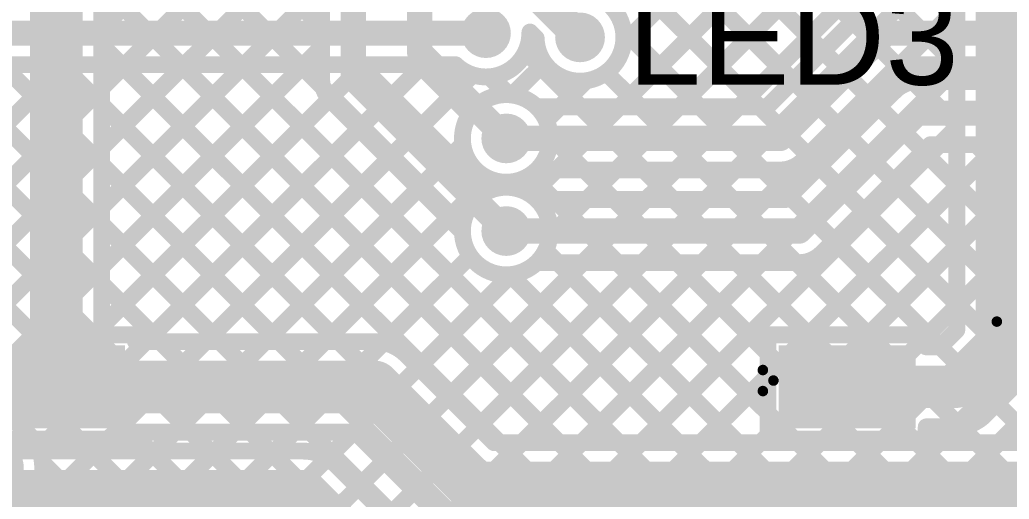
# Model space of a CAD drawing. Header units: millimetres. Extents: x -0.08 to 7.12, y -0.08 to 3.98.
# Drawn here: x 1.2912 to 1.7606, y 2.0046 to 2.2324 of the extents above; entities that cross this region are included whole.
import ezdxf

# ---------------------------------------------------------------- set-up
doc = ezdxf.new("R2010")
doc.units = ezdxf.units.MM
doc.header["$MEASUREMENT"] = 0
for name, color, linetype in [('BottomLayer', 5, 'Continuous'), ('TopLayer', 1, 'Continuous'), ('TopOverlay', 2, 'Continuous'), ('TopPaste', 8, 'Continuous'), ('TopSolder', 216, 'Continuous'), ('ViaHoleLayer', 16, 'Continuous')]:
    doc.layers.add(name, color=color, linetype=linetype)
doc.styles.add('Arial', font='', dxfattribs={"height": 0.2})
doc.styles.get('Arial').set_extended_font_data('Arial')

# ---------------------------------------------------------------- blocks, each defined once
blk = doc.blocks.new('SOP_4_2_54_34')
at = {"layer": 'TopLayer'}
for points in [[(-0.15157, 0.06575), (-0.09449, 0.06575), (-0.09449, 0.03425), (-0.15157, 0.03425)], [(0.09449, 0.06575), (0.15157, 0.06575), (0.15157, 0.03425), (0.09449, 0.03425)], [(-0.15157, -0.03425), (-0.09449, -0.03425), (-0.09449, -0.06575), (-0.15157, -0.06575)], [(0.09449, -0.03425), (0.15157, -0.03425), (0.15157, -0.06575), (0.09449, -0.06575)]]:
    blk.add_hatch(color=1, dxfattribs=at).paths.add_polyline_path(points)
at = {"layer": 'TopPaste'}
for points in [[(-0.15157, 0.06575), (-0.09449, 0.06575), (-0.09449, 0.03425), (-0.15157, 0.03425)], [(0.09449, 0.06575), (0.15157, 0.06575), (0.15157, 0.03425), (0.09449, 0.03425)], [(-0.15157, -0.03425), (-0.09449, -0.03425), (-0.09449, -0.06575), (-0.15157, -0.06575)], [(0.09449, -0.03425), (0.15157, -0.03425), (0.15157, -0.06575), (0.09449, -0.06575)]]:
    blk.add_hatch(color=8, dxfattribs=at).paths.add_polyline_path(points)
at = {"layer": 'TopSolder'}
for points in [[(-0.15557, 0.06975), (-0.09049, 0.06975), (-0.09049, 0.03025), (-0.15557, 0.03025)], [(0.09049, 0.06975), (0.15557, 0.06975), (0.15557, 0.03025), (0.09049, 0.03025)], [(-0.15557, -0.03025), (-0.09049, -0.03025), (-0.09049, -0.06975), (-0.15557, -0.06975)], [(0.09049, -0.03025), (0.15557, -0.03025), (0.15557, -0.06975), (0.09049, -0.06975)]]:
    blk.add_hatch(color=216, dxfattribs=at).paths.add_polyline_path(points)
at = {"layer": 'TopOverlay', "const_width": 0.005}
for points in [[(-0.052, 0.081), (0.066, 0.081)], [(-0.163, 0.048), (-0.163, 0.058)], [(-0.163, 0.058), (-0.158, 0.053)], [(-0.163, 0.048), (-0.158, 0.053)], [(-0.052, -0.081), (0.066, -0.081)]]:
    blk.add_lwpolyline(points, dxfattribs=at)
at = {"layer": 'TopOverlay', "const_width": 0.0025}
for points in [[(-0.05325, 0.081, 1), (-0.05075, 0.081, 1)], [(0.06475, 0.081, 1), (0.06725, 0.081, 1)], [(-0.16425, 0.058, 1), (-0.16175, 0.058, 1)], [(-0.16425, 0.058, 1), (-0.16175, 0.058, 1)], [(-0.15925, 0.053, 1), (-0.15675, 0.053, 1)], [(-0.15925, 0.053, 1), (-0.15675, 0.053, 1)], [(-0.16425, 0.048, 1), (-0.16175, 0.048, 1)], [(-0.16425, 0.048, 1), (-0.16175, 0.048, 1)], [(-0.05325, -0.081, 1), (-0.05075, -0.081, 1)], [(0.06475, -0.081, 1), (0.06725, -0.081, 1)]]:
    blk.add_lwpolyline(points, format="xyb", close=True, dxfattribs=at)
blk = doc.blocks.new('SOP_4_2_54_36')
at = {"layer": 'TopLayer'}
for points in [[(-0.15157, 0.06575), (-0.09449, 0.06575), (-0.09449, 0.03425), (-0.15157, 0.03425)], [(0.09449, 0.06575), (0.15157, 0.06575), (0.15157, 0.03425), (0.09449, 0.03425)], [(-0.15157, -0.03425), (-0.09449, -0.03425), (-0.09449, -0.06575), (-0.15157, -0.06575)], [(0.09449, -0.03425), (0.15157, -0.03425), (0.15157, -0.06575), (0.09449, -0.06575)]]:
    blk.add_hatch(color=1, dxfattribs=at).paths.add_polyline_path(points)
at = {"layer": 'TopPaste'}
for points in [[(-0.15157, 0.06575), (-0.09449, 0.06575), (-0.09449, 0.03425), (-0.15157, 0.03425)], [(0.09449, 0.06575), (0.15157, 0.06575), (0.15157, 0.03425), (0.09449, 0.03425)], [(-0.15157, -0.03425), (-0.09449, -0.03425), (-0.09449, -0.06575), (-0.15157, -0.06575)], [(0.09449, -0.03425), (0.15157, -0.03425), (0.15157, -0.06575), (0.09449, -0.06575)]]:
    blk.add_hatch(color=8, dxfattribs=at).paths.add_polyline_path(points)
at = {"layer": 'TopSolder'}
for points in [[(-0.15557, 0.06975), (-0.09049, 0.06975), (-0.09049, 0.03025), (-0.15557, 0.03025)], [(0.09049, 0.06975), (0.15557, 0.06975), (0.15557, 0.03025), (0.09049, 0.03025)], [(-0.15557, -0.03025), (-0.09049, -0.03025), (-0.09049, -0.06975), (-0.15557, -0.06975)], [(0.09049, -0.03025), (0.15557, -0.03025), (0.15557, -0.06975), (0.09049, -0.06975)]]:
    blk.add_hatch(color=216, dxfattribs=at).paths.add_polyline_path(points)
at = {"layer": 'TopOverlay', "const_width": 0.005}
for points in [[(-0.052, 0.081), (0.066, 0.081)], [(-0.163, 0.048), (-0.163, 0.058)], [(-0.163, 0.058), (-0.158, 0.053)], [(-0.163, 0.048), (-0.158, 0.053)], [(-0.052, -0.081), (0.066, -0.081)]]:
    blk.add_lwpolyline(points, dxfattribs=at)
at = {"layer": 'TopOverlay', "const_width": 0.0025}
for points in [[(-0.05325, 0.081, 1), (-0.05075, 0.081, 1)], [(0.06475, 0.081, 1), (0.06725, 0.081, 1)], [(-0.16425, 0.058, 1), (-0.16175, 0.058, 1)], [(-0.16425, 0.058, 1), (-0.16175, 0.058, 1)], [(-0.15925, 0.053, 1), (-0.15675, 0.053, 1)], [(-0.15925, 0.053, 1), (-0.15675, 0.053, 1)], [(-0.16425, 0.048, 1), (-0.16175, 0.048, 1)], [(-0.16425, 0.048, 1), (-0.16175, 0.048, 1)], [(-0.05325, -0.081, 1), (-0.05075, -0.081, 1)], [(0.06475, -0.081, 1), (0.06725, -0.081, 1)]]:
    blk.add_lwpolyline(points, format="xyb", close=True, dxfattribs=at)
blk = doc.blocks.new('LED_0402_72')
at = {"layer": 'TopLayer'}
for points in [[(-0.03091, 0.01417), (-0.0065, 0.01417), (-0.0065, -0.01417), (-0.03091, -0.01417)], [(0.0065, 0.01417), (0.03091, 0.01417), (0.03091, -0.01417), (0.0065, -0.01417)]]:
    blk.add_hatch(color=1, dxfattribs=at).paths.add_polyline_path(points)
at = {"layer": 'TopOverlay'}
blk.add_hatch(color=2, dxfattribs=at).paths.add_polyline_path([(0.037, -0.02), (0.061, -0.02), (0.061, 0.02), (0.037, 0.02)])
at = {"layer": 'TopPaste'}
for points in [[(-0.03091, 0.01417), (-0.0065, 0.01417), (-0.0065, -0.01417), (-0.03091, -0.01417)], [(0.0065, 0.01417), (0.03091, 0.01417), (0.03091, -0.01417), (0.0065, -0.01417)]]:
    blk.add_hatch(color=8, dxfattribs=at).paths.add_polyline_path(points)
at = {"layer": 'TopSolder'}
for points in [[(-0.03491, 0.01817), (-0.0025, 0.01817), (-0.0025, -0.01817), (-0.03491, -0.01817)], [(0.0025, 0.01817), (0.03491, 0.01817), (0.03491, -0.01817), (0.0025, -0.01817)]]:
    blk.add_hatch(color=216, dxfattribs=at).paths.add_polyline_path(points)
at = {"layer": 'TopOverlay', "const_width": 0.005}
for points in [[(-0.035, 0.018), (-0.035, -0.018)], [(0.037, 0.018), (-0.035, 0.018)], [(0.037, 0.018), (0.037, -0.018)], [(0.037, -0.018), (-0.035, -0.018)]]:
    blk.add_lwpolyline(points, dxfattribs=at)
at = {"layer": 'TopOverlay', "const_width": 0.0025}
for points in [[(-0.03625, 0.018, 1), (-0.03375, 0.018, 1)], [(-0.03625, 0.018, 1), (-0.03375, 0.018, 1)], [(0.03575, 0.018, 1), (0.03825, 0.018, 1)], [(0.03575, 0.018, 1), (0.03825, 0.018, 1)], [(-0.03625, -0.018, 1), (-0.03375, -0.018, 1)], [(-0.03625, -0.018, 1), (-0.03375, -0.018, 1)], [(0.03575, -0.018, 1), (0.03825, -0.018, 1)], [(0.03575, -0.018, 1), (0.03825, -0.018, 1)]]:
    blk.add_lwpolyline(points, format="xyb", close=True, dxfattribs=at)

msp = doc.modelspace()

# ---------------------------------------------------------------- hatches: boundary and pattern name
at = {"layer": 'BottomLayer'}
h = msp.add_hatch(color=5, dxfattribs=at)
edge = h.paths.add_edge_path()
edge.add_arc((1.51236, 2.226), 0.01181, 0, 360)
h = msp.add_hatch(color=5, dxfattribs=at)
edge = h.paths.add_edge_path()
edge.add_arc((1.557, 2.224), 0.01181, 0, 360)
h = msp.add_hatch(color=5, dxfattribs=at)
edge = h.paths.add_edge_path()
edge.add_arc((1.522, 2.176), 0.01181, 0, 360)
h = msp.add_hatch(color=5, dxfattribs=at)
edge = h.paths.add_edge_path()
edge.add_arc((1.522, 2.132), 0.01181, 0, 360)
at = {"layer": 'TopLayer'}
h = msp.add_hatch(color=1, dxfattribs=at)
edge = h.paths.add_edge_path()
edge.add_arc((1.51236, 2.226), 0.01181, 0, 360)
h = msp.add_hatch(color=1, dxfattribs=at)
edge = h.paths.add_edge_path()
edge.add_arc((1.557, 2.224), 0.01181, 0, 360)
h = msp.add_hatch(color=1, dxfattribs=at)
edge = h.paths.add_edge_path()
edge.add_arc((1.522, 2.176), 0.01181, 0, 360)
h = msp.add_hatch(color=1, dxfattribs=at)
edge = h.paths.add_edge_path()
edge.add_arc((1.522, 2.132), 0.01181, 0, 360)
at = {"layer": 'ViaHoleLayer'}
h = msp.add_hatch(color=16, dxfattribs=at)
edge = h.paths.add_edge_path()
edge.add_arc((1.51236, 2.226), 0.00591, 0, 360)
h = msp.add_hatch(color=16, dxfattribs=at)
edge = h.paths.add_edge_path()
edge.add_arc((1.557, 2.224), 0.00591, 0, 360)
h = msp.add_hatch(color=16, dxfattribs=at)
edge = h.paths.add_edge_path()
edge.add_arc((1.522, 2.176), 0.00591, 0, 360)
h = msp.add_hatch(color=16, dxfattribs=at)
edge = h.paths.add_edge_path()
edge.add_arc((1.522, 2.132), 0.00591, 0, 360)

# ---------------------------------------------------------------- linework, layer by layer
at = {"layer": 'BottomLayer'}
for points, const_width in [([(1.26492, 2.59651), (1.65811, 2.20332)], 0.008), ([(1.29321, 2.59651), (1.67225, 2.21746)], 0.008), ([(1.32149, 2.59651), (1.68639, 2.23161)], 0.008), ([(1.24868, 2.58447), (1.64215, 2.191)], 0.008), ([(1.57577, 2.191), (1.75309, 2.36832)], 0.008), ([(1.57761, 2.22112), (1.72481, 2.36832)], 0.008), ([(1.60406, 2.191), (1.78138, 2.36832)], 0.008), ([(1.63234, 2.191), (1.80966, 2.36832)], 0.008), ([(1.51076, 2.27024), (1.557, 2.224)], 0.015), ([(1.15514, 2.25374), (1.42938, 1.9795)], 0.008), ([(1.18343, 2.25374), (1.57073, 1.86644)], 0.008), ([(1.64579, 2.191), (1.69139, 2.2366)], 0.008), ([(1.245, 2.226), (1.51236, 2.226)], 0.012), ([(1.57754, 2.22732), (1.61386, 2.191)], 0.008), ([(1.652, 2.176), (1.702, 2.226)], 0.012), ([(1.702, 2.226), (1.86824, 2.226)], 0.012), ([(1.53312, 2.22454), (1.53636, 2.2213)], 0.008), ([(1.53118, 2.21711), (1.55729, 2.191)], 0.008), ([(1.52482, 2.19662), (1.54008, 2.21188)], 0.008), ([(1.21637, 2.11444), (1.31293, 2.211)], 0.008), ([(1.23051, 2.1003), (1.34121, 2.211)], 0.008), ([(1.24466, 2.08616), (1.3695, 2.211)], 0.008), ([(1.25668, 2.20877), (1.59901, 1.86644)], 0.008), ([(1.2588, 2.07202), (1.39778, 2.211)], 0.008), ([(1.25943, 2.211), (1.49794, 2.211)], 0.008), ([(1.27294, 2.05787), (1.42607, 2.211)], 0.008), ([(1.28273, 2.211), (1.6273, 1.86644)], 0.008), ([(1.28708, 2.04373), (1.45435, 2.211)], 0.008), ([(1.30021, 2.02857), (1.48263, 2.211)], 0.008), ([(1.31102, 2.211), (1.65558, 1.86644)], 0.008), ([(1.3393, 2.211), (1.68387, 1.86644)], 0.008), ([(1.36759, 2.211), (1.71215, 1.86644)], 0.008), ([(1.39587, 2.211), (1.74043, 1.86644)], 0.008), ([(1.42416, 2.211), (1.50127, 2.13388)], 0.008), ([(1.45244, 2.211), (1.51278, 2.15066)], 0.008), ([(1.48072, 2.211), (1.50449, 2.18724)], 0.008), ([(1.56934, 2.20724), (1.58558, 2.191)], 0.008), ([(1.64491, 2.147), (1.70891, 2.211)], 0.008), ([(1.66261, 2.1654), (1.70821, 2.211)], 0.008), ([(1.70761, 2.21039), (1.71512, 2.20288)], 0.008), ([(1.70821, 2.211), (1.85381, 2.211)], 0.008), ([(1.72919, 2.203), (1.73719, 2.211)], 0.008), ([(1.73528, 2.211), (1.74328, 2.203)], 0.008), ([(1.75748, 2.203), (1.76548, 2.211)], 0.008), ([(1.76357, 2.211), (1.77157, 2.203)], 0.008), ([(1.30205, 2.00213), (1.50608, 2.20616)], 0.008), ([(1.51469, 2.20532), (1.52323, 2.19677)], 0.008), ([(1.54749, 2.191), (1.55988, 2.20339)], 0.008), ([(1.717, 2.203), (1.89979, 2.203)], 0.008), ([(1.65479, 2.147), (1.70639, 2.1986)], 0.008), ([(1.69346, 2.19625), (1.69875, 2.19096)], 0.008), ([(1.19042, 2.19018), (1.4011, 1.9795)], 0.008), ([(1.53643, 2.191), (1.64579, 2.191)], 0.008), ([(1.661, 2.132), (1.717, 2.188)], 0.012), ([(1.717, 2.188), (1.906, 2.188)], 0.012), ([(1.67932, 2.18211), (1.68461, 2.17682)], 0.008), ([(1.522, 2.176), (1.652, 2.176)], 0.012), ([(1.30205, 1.97384), (1.50138, 2.17318)], 0.008), ([(1.49194, 1.93746), (1.72748, 2.173)], 0.008), ([(1.50608, 1.92332), (1.75576, 2.173)], 0.008), ([(1.67161, 2.1214), (1.72321, 2.173)], 0.008), ([(1.71996, 2.16975), (1.77134, 2.11838)], 0.008), ([(1.72321, 2.173), (1.77668, 2.173)], 0.008), ([(1.745, 2.173), (1.77134, 2.14666)], 0.008), ([(1.66518, 2.16797), (1.67047, 2.16268)], 0.008), ([(1.1911, 2.16121), (1.37281, 1.9795)], 0.008), ([(1.52023, 1.90918), (1.77139, 2.16035)], 0.008), ([(1.53387, 2.1491), (1.54577, 2.161)], 0.008), ([(1.53643, 2.161), (1.652, 2.161)], 0.008), ([(1.55901, 2.161), (1.57301, 2.147)], 0.008), ([(1.56006, 2.147), (1.57406, 2.161)], 0.008), ([(1.58729, 2.161), (1.60129, 2.147)], 0.008), ([(1.58834, 2.147), (1.60234, 2.161)], 0.008), ([(1.61558, 2.161), (1.62958, 2.147)], 0.008), ([(1.61662, 2.147), (1.63062, 2.161)], 0.008), ([(1.64386, 2.161), (1.65632, 2.14854)], 0.008), ([(1.30205, 1.94556), (1.51349, 2.15701)], 0.008), ([(1.53324, 2.15849), (1.54472, 2.147)], 0.008), ([(1.70582, 2.15561), (1.77134, 2.09009)], 0.008), ([(1.53643, 2.147), (1.65479, 2.147)], 0.008), ([(1.69168, 2.14147), (1.77134, 2.06181)], 0.008), ([(1.1696, 2.13081), (1.28055, 2.01986)], 0.025), ([(1.1911, 2.13972), (1.29575, 2.03506)], 0.008), ([(1.522, 2.132), (1.661, 2.132)], 0.012), ([(1.53437, 1.89504), (1.77134, 2.13201)], 0.008), ([(1.67754, 2.12732), (1.77152, 2.03334)], 0.008), ([(1.36427, 1.9795), (1.5049, 2.12013)], 0.008), ([(1.42084, 1.9795), (1.55834, 2.117)], 0.008), ([(1.44797, 1.97834), (1.58662, 2.117)], 0.008), ([(1.46366, 1.96575), (1.61491, 2.117)], 0.008), ([(1.4778, 1.95161), (1.64319, 2.117)], 0.008), ([(1.53643, 2.117), (1.661, 2.117)], 0.008), ([(1.54644, 2.117), (1.797, 1.86644)], 0.008), ([(1.57472, 2.117), (1.82529, 1.86644)], 0.008), ([(1.60301, 2.117), (1.85357, 1.86644)], 0.008), ([(1.63129, 2.117), (1.88186, 1.86644)], 0.008), ([(1.65958, 2.117), (1.91014, 1.86644)], 0.008), ([(1.39256, 1.9795), (1.52438, 2.11133)], 0.008), ([(1.52388, 2.11127), (1.76872, 1.86644)], 0.008), ([(1.54851, 1.8809), (1.77134, 2.10372)], 0.008), ([(1.56265, 1.86675), (1.77134, 2.07544)], 0.008), ([(1.59062, 1.86644), (1.77134, 2.04715)], 0.008), ([(1.28055, 1.15106), (1.28055, 2.01986)], 0.025), ([(1.30193, 2.0221), (1.34719, 1.97684)], 0.008), ([(1.30205, 1.435), (1.30205, 2.01986)], 0.008), ([(1.6189, 1.86644), (1.77568, 2.02321)], 0.008)]:
    msp.add_lwpolyline(points, dxfattribs=dict(at, const_width=const_width))
at = {"layer": 'BottomLayer', "const_width": 0.008}
for points in [[(1.5597, 2.24464, -0.376608), (1.57781, 2.224)], [(1.53312, 2.22454, -0.636261), (1.49794, 2.211)], [(1.57781, 2.224, -0.936988), (1.53636, 2.2213)], [(1.70639, 2.19861, -0.198912), (1.717, 2.203)], [(1.7064, 2.19861, -0.198764), (1.717, 2.203)], [(1.53643, 2.161, -2.349106), (1.53643, 2.191)], [(1.6626, 2.16539, -0.198764), (1.652, 2.161)], [(1.66261, 2.16539, -0.198912), (1.652, 2.161)], [(1.53643, 2.117, -2.349106), (1.53643, 2.147)], [(1.67161, 2.12139, -0.198912), (1.661, 2.117)], [(1.6716, 2.12139, -0.198764), (1.661, 2.117)], [(1.29575, 2.03506, -0.198912), (1.30205, 2.01986)], [(1.29575, 2.03506, -0.198912), (1.30205, 2.01986)]]:
    msp.add_lwpolyline(points, format="xyb", dxfattribs=at)
at = {"layer": 'BottomLayer'}
for points, const_width in [([(1.68439, 2.23161, 1), (1.68839, 2.23161, 1)], 0.004), ([(1.50936, 2.226, 1), (1.51536, 2.226, 1)], 0.006), ([(1.55325, 2.224, 1), (1.56075, 2.224, 1)], 0.0075), ([(1.57554, 2.22732, 1), (1.57954, 2.22732, 1)], 0.004), ([(1.699, 2.226, 1), (1.705, 2.226, 1)], 0.006), ([(1.699, 2.226, 1), (1.705, 2.226, 1)], 0.006), ([(1.53112, 2.22454, 1), (1.53512, 2.22454, 1)], 0.004), ([(1.53112, 2.22454, 1), (1.53512, 2.22454, 1)], 0.004), ([(1.53436, 2.2213, 1), (1.53836, 2.2213, 1)], 0.004), ([(1.53436, 2.2213, 1), (1.53836, 2.2213, 1)], 0.004), ([(1.57561, 2.22112, 1), (1.57961, 2.22112, 1)], 0.004), ([(1.57581, 2.224, 1), (1.57981, 2.224, 1)], 0.004), ([(1.57581, 2.224, 1), (1.57981, 2.224, 1)], 0.004), ([(1.52918, 2.21711, 1), (1.53318, 2.21711, 1)], 0.004), ([(1.67025, 2.21746, 1), (1.67425, 2.21746, 1)], 0.004), ([(1.53808, 2.21188, 1), (1.54208, 2.21188, 1)], 0.004), ([(1.30902, 2.211, 1), (1.31302, 2.211, 1)], 0.004), ([(1.31093, 2.211, 1), (1.31493, 2.211, 1)], 0.004), ([(1.3373, 2.211, 1), (1.3413, 2.211, 1)], 0.004), ([(1.33921, 2.211, 1), (1.34321, 2.211, 1)], 0.004), ([(1.36559, 2.211, 1), (1.36959, 2.211, 1)], 0.004), ([(1.3675, 2.211, 1), (1.3715, 2.211, 1)], 0.004), ([(1.39387, 2.211, 1), (1.39787, 2.211, 1)], 0.004), ([(1.39578, 2.211, 1), (1.39978, 2.211, 1)], 0.004), ([(1.42216, 2.211, 1), (1.42616, 2.211, 1)], 0.004), ([(1.42407, 2.211, 1), (1.42807, 2.211, 1)], 0.004), ([(1.45044, 2.211, 1), (1.45444, 2.211, 1)], 0.004), ([(1.45235, 2.211, 1), (1.45635, 2.211, 1)], 0.004), ([(1.47872, 2.211, 1), (1.48272, 2.211, 1)], 0.004), ([(1.48063, 2.211, 1), (1.48463, 2.211, 1)], 0.004), ([(1.49594, 2.211, 1), (1.49994, 2.211, 1)], 0.004), ([(1.49594, 2.211, 1), (1.49994, 2.211, 1)], 0.004), ([(1.56734, 2.20724, 1), (1.57134, 2.20724, 1)], 0.004), ([(1.70561, 2.21039, 1), (1.70961, 2.21039, 1)], 0.004), ([(1.70621, 2.211, 1), (1.71021, 2.211, 1)], 0.004), ([(1.70621, 2.211, 1), (1.71021, 2.211, 1)], 0.004), ([(1.70691, 2.211, 1), (1.71091, 2.211, 1)], 0.004), ([(1.73328, 2.211, 1), (1.73728, 2.211, 1)], 0.004), ([(1.73519, 2.211, 1), (1.73919, 2.211, 1)], 0.004), ([(1.76157, 2.211, 1), (1.76557, 2.211, 1)], 0.004), ([(1.50408, 2.20616, 1), (1.50808, 2.20616, 1)], 0.004), ([(1.51269, 2.20532, 1), (1.51669, 2.20532, 1)], 0.004), ([(1.55788, 2.20339, 1), (1.56188, 2.20339, 1)], 0.004), ([(1.65611, 2.20332, 1), (1.66011, 2.20332, 1)], 0.004), ([(1.71312, 2.20288, 1), (1.71712, 2.20288, 1)], 0.004), ([(1.715, 2.203, 1), (1.719, 2.203, 1)], 0.004), ([(1.715, 2.203, 1), (1.719, 2.203, 1)], 0.004), ([(1.715, 2.203, 1), (1.719, 2.203, 1)], 0.004), ([(1.72719, 2.203, 1), (1.73119, 2.203, 1)], 0.004), ([(1.74128, 2.203, 1), (1.74528, 2.203, 1)], 0.004), ([(1.75548, 2.203, 1), (1.75948, 2.203, 1)], 0.004), ([(1.70439, 2.19861, 1), (1.70839, 2.19861, 1)], 0.004), ([(1.70439, 2.1986, 1), (1.70839, 2.1986, 1)], 0.004), ([(1.7044, 2.19861, 1), (1.7084, 2.19861, 1)], 0.004), ([(1.52123, 2.19677, 1), (1.52523, 2.19677, 1)], 0.004), ([(1.52282, 2.19662, 1), (1.52682, 2.19662, 1)], 0.004), ([(1.69146, 2.19625, 1), (1.69546, 2.19625, 1)], 0.004), ([(1.53443, 2.191, 1), (1.53843, 2.191, 1)], 0.004), ([(1.53443, 2.191, 1), (1.53843, 2.191, 1)], 0.004), ([(1.54549, 2.191, 1), (1.54949, 2.191, 1)], 0.004), ([(1.55529, 2.191, 1), (1.55929, 2.191, 1)], 0.004), ([(1.57377, 2.191, 1), (1.57777, 2.191, 1)], 0.004), ([(1.58358, 2.191, 1), (1.58758, 2.191, 1)], 0.004), ([(1.60206, 2.191, 1), (1.60606, 2.191, 1)], 0.004), ([(1.61186, 2.191, 1), (1.61586, 2.191, 1)], 0.004), ([(1.63034, 2.191, 1), (1.63434, 2.191, 1)], 0.004), ([(1.64015, 2.191, 1), (1.64415, 2.191, 1)], 0.004), ([(1.64379, 2.191, 1), (1.64779, 2.191, 1)], 0.004), ([(1.64379, 2.191, 1), (1.64779, 2.191, 1)], 0.004), ([(1.69675, 2.19096, 1), (1.70075, 2.19096, 1)], 0.004), ([(1.714, 2.188, 1), (1.72, 2.188, 1)], 0.006), ([(1.714, 2.188, 1), (1.72, 2.188, 1)], 0.006), ([(1.50249, 2.18724, 1), (1.50649, 2.18724, 1)], 0.004), ([(1.67732, 2.18211, 1), (1.68132, 2.18211, 1)], 0.004), ([(1.519, 2.176, 1), (1.525, 2.176, 1)], 0.006), ([(1.649, 2.176, 1), (1.655, 2.176, 1)], 0.006), ([(1.649, 2.176, 1), (1.655, 2.176, 1)], 0.006), ([(1.68261, 2.17682, 1), (1.68661, 2.17682, 1)], 0.004), ([(1.49938, 2.17318, 1), (1.50338, 2.17318, 1)], 0.004), ([(1.71796, 2.16975, 1), (1.72196, 2.16975, 1)], 0.004), ([(1.72121, 2.173, 1), (1.72521, 2.173, 1)], 0.004), ([(1.72121, 2.173, 1), (1.72521, 2.173, 1)], 0.004), ([(1.72548, 2.173, 1), (1.72948, 2.173, 1)], 0.004), ([(1.743, 2.173, 1), (1.747, 2.173, 1)], 0.004), ([(1.75376, 2.173, 1), (1.75776, 2.173, 1)], 0.004), ([(1.6606, 2.16539, 1), (1.6646, 2.16539, 1)], 0.004), ([(1.66061, 2.1654, 1), (1.66461, 2.1654, 1)], 0.004), ([(1.66061, 2.16539, 1), (1.66461, 2.16539, 1)], 0.004), ([(1.66318, 2.16797, 1), (1.66718, 2.16797, 1)], 0.004), ([(1.53443, 2.161, 1), (1.53843, 2.161, 1)], 0.004), ([(1.53443, 2.161, 1), (1.53843, 2.161, 1)], 0.004), ([(1.54377, 2.161, 1), (1.54777, 2.161, 1)], 0.004), ([(1.55701, 2.161, 1), (1.56101, 2.161, 1)], 0.004), ([(1.57206, 2.161, 1), (1.57606, 2.161, 1)], 0.004), ([(1.58529, 2.161, 1), (1.58929, 2.161, 1)], 0.004), ([(1.60034, 2.161, 1), (1.60434, 2.161, 1)], 0.004), ([(1.61358, 2.161, 1), (1.61758, 2.161, 1)], 0.004), ([(1.62862, 2.161, 1), (1.63262, 2.161, 1)], 0.004), ([(1.64186, 2.161, 1), (1.64586, 2.161, 1)], 0.004), ([(1.65, 2.161, 1), (1.654, 2.161, 1)], 0.004), ([(1.65, 2.161, 1), (1.654, 2.161, 1)], 0.004), ([(1.65, 2.161, 1), (1.654, 2.161, 1)], 0.004), ([(1.66847, 2.16268, 1), (1.67247, 2.16268, 1)], 0.004), ([(1.51149, 2.15701, 1), (1.51549, 2.15701, 1)], 0.004), ([(1.53124, 2.15849, 1), (1.53524, 2.15849, 1)], 0.004), ([(1.70382, 2.15561, 1), (1.70782, 2.15561, 1)], 0.004), ([(1.51078, 2.15066, 1), (1.51478, 2.15066, 1)], 0.004), ([(1.53187, 2.1491, 1), (1.53587, 2.1491, 1)], 0.004), ([(1.53443, 2.147, 1), (1.53843, 2.147, 1)], 0.004), ([(1.53443, 2.147, 1), (1.53843, 2.147, 1)], 0.004), ([(1.54272, 2.147, 1), (1.54672, 2.147, 1)], 0.004), ([(1.55806, 2.147, 1), (1.56206, 2.147, 1)], 0.004), ([(1.57101, 2.147, 1), (1.57501, 2.147, 1)], 0.004), ([(1.58634, 2.147, 1), (1.59034, 2.147, 1)], 0.004), ([(1.59929, 2.147, 1), (1.60329, 2.147, 1)], 0.004), ([(1.61462, 2.147, 1), (1.61862, 2.147, 1)], 0.004), ([(1.62758, 2.147, 1), (1.63158, 2.147, 1)], 0.004), ([(1.64291, 2.147, 1), (1.64691, 2.147, 1)], 0.004), ([(1.65279, 2.147, 1), (1.65679, 2.147, 1)], 0.004), ([(1.65279, 2.147, 1), (1.65679, 2.147, 1)], 0.004), ([(1.65432, 2.14854, 1), (1.65832, 2.14854, 1)], 0.004), ([(1.68968, 2.14147, 1), (1.69368, 2.14147, 1)], 0.004), ([(1.49927, 2.13388, 1), (1.50327, 2.13388, 1)], 0.004), ([(1.519, 2.132, 1), (1.525, 2.132, 1)], 0.006), ([(1.658, 2.132, 1), (1.664, 2.132, 1)], 0.006), ([(1.658, 2.132, 1), (1.664, 2.132, 1)], 0.006), ([(1.67554, 2.12732, 1), (1.67954, 2.12732, 1)], 0.004), ([(1.5029, 2.12013, 1), (1.5069, 2.12013, 1)], 0.004), ([(1.6696, 2.12139, 1), (1.6736, 2.12139, 1)], 0.004), ([(1.66961, 2.1214, 1), (1.67361, 2.1214, 1)], 0.004), ([(1.66961, 2.12139, 1), (1.67361, 2.12139, 1)], 0.004), ([(1.53443, 2.117, 1), (1.53843, 2.117, 1)], 0.004), ([(1.53443, 2.117, 1), (1.53843, 2.117, 1)], 0.004), ([(1.54444, 2.117, 1), (1.54844, 2.117, 1)], 0.004), ([(1.55634, 2.117, 1), (1.56034, 2.117, 1)], 0.004), ([(1.57272, 2.117, 1), (1.57672, 2.117, 1)], 0.004), ([(1.58462, 2.117, 1), (1.58862, 2.117, 1)], 0.004), ([(1.60101, 2.117, 1), (1.60501, 2.117, 1)], 0.004), ([(1.61291, 2.117, 1), (1.61691, 2.117, 1)], 0.004), ([(1.62929, 2.117, 1), (1.63329, 2.117, 1)], 0.004), ([(1.64119, 2.117, 1), (1.64519, 2.117, 1)], 0.004), ([(1.65758, 2.117, 1), (1.66158, 2.117, 1)], 0.004), ([(1.659, 2.117, 1), (1.663, 2.117, 1)], 0.004), ([(1.659, 2.117, 1), (1.663, 2.117, 1)], 0.004), ([(1.659, 2.117, 1), (1.663, 2.117, 1)], 0.004), ([(1.52188, 2.11127, 1), (1.52588, 2.11127, 1)], 0.004), ([(1.52238, 2.11133, 1), (1.52638, 2.11133, 1)], 0.004), ([(1.29375, 2.03506, 1), (1.29775, 2.03506, 1)], 0.004), ([(1.29375, 2.03506, 1), (1.29775, 2.03506, 1)], 0.004), ([(1.29375, 2.03506, 1), (1.29775, 2.03506, 1)], 0.004), ([(1.2743, 2.01986, 1), (1.2868, 2.01986, 1)], 0.0125), ([(1.2743, 2.01986, 1), (1.2868, 2.01986, 1)], 0.0125), ([(1.29821, 2.02857, 1), (1.30221, 2.02857, 1)], 0.004), ([(1.29993, 2.0221, 1), (1.30393, 2.0221, 1)], 0.004), ([(1.30005, 2.01986, 1), (1.30405, 2.01986, 1)], 0.004), ([(1.30005, 2.01986, 1), (1.30405, 2.01986, 1)], 0.004), ([(1.30005, 2.01986, 1), (1.30405, 2.01986, 1)], 0.004), ([(1.30005, 2.00213, 1), (1.30405, 2.00213, 1)], 0.004)]:
    msp.add_lwpolyline(points, format="xyb", close=True, dxfattribs=dict(at, const_width=const_width))
at = {"layer": 'TopLayer'}
for points, const_width in [([(1.75568, 2.0315), (2.62821, 2.90403)], 0.008), ([(1.75475, 2.0771), (1.75475, 2.66775)], 0.02), ([(1.73575, 2.08497), (1.73575, 2.65926)], 0.008), ([(1.30854, 2.058), (1.30854, 2.51546)], 0.025), ([(1.33004, 2.08275), (1.33004, 2.51546)], 0.008), ([(1.57761, 2.22112), (1.73575, 2.37926)], 0.008), ([(1.565, 2.353), (1.73575, 2.18225)], 0.008), ([(1.59328, 2.353), (1.73575, 2.21053)], 0.008), ([(1.53387, 2.1491), (1.73575, 2.35098)], 0.008), ([(1.33004, 2.3334), (1.43437, 2.22907)], 0.008), ([(1.33004, 2.22811), (1.43151, 2.32958)], 0.008), ([(1.56172, 2.328), (1.73575, 2.15396)], 0.008), ([(1.54267, 2.12962), (1.73575, 2.32269)], 0.008), ([(1.44937, 2.20463), (1.44937, 2.31305)], 0.012), ([(1.48087, 2.21713), (1.48087, 2.31305)], 0.012), ([(1.51236, 2.226), (1.51236, 2.31305)], 0.012), ([(1.54386, 2.23714), (1.54386, 2.31305)], 0.012), ([(1.33004, 2.30511), (1.43508, 2.20008)], 0.008), ([(1.33004, 2.19983), (1.43151, 2.3013)], 0.008), ([(1.56172, 2.29971), (1.73575, 2.12568)], 0.008), ([(1.49454, 2.0532), (1.73575, 2.29441)], 0.008), ([(1.43437, 2.20463), (1.43437, 2.28141)], 0.008), ([(1.33004, 2.27683), (1.57537, 2.0315)], 0.008), ([(1.33004, 2.17155), (1.43437, 2.27587)], 0.008), ([(1.55886, 2.27429), (1.73575, 2.09739)], 0.008), ([(1.50868, 2.03905), (1.73575, 2.26613)], 0.008), ([(1.33004, 2.24854), (1.54709, 2.0315)], 0.008), ([(1.33004, 2.14326), (1.43437, 2.24759)], 0.008), ([(1.52941, 2.0315), (1.73575, 2.23784)], 0.008), ([(1.54386, 2.23714), (1.557, 2.224)], 0.012), ([(1.53326, 2.22653), (1.53619, 2.22359)], 0.008), ([(1.57754, 2.22732), (1.72782, 2.07704)], 0.008), ([(1.33004, 2.22026), (1.5188, 2.0315)], 0.008), ([(1.33004, 2.11498), (1.43437, 2.2193)], 0.008), ([(1.48087, 2.21713), (1.522, 2.176)], 0.012), ([(1.53118, 2.21711), (1.66554, 2.08275)], 0.008), ([(1.52482, 2.19662), (1.54008, 2.21188)], 0.008), ([(1.55769, 2.0315), (1.73575, 2.20956)], 0.008), ([(1.56934, 2.20724), (1.69383, 2.08275)], 0.008), ([(1.44937, 2.20463), (1.522, 2.132)], 0.012), ([(1.51396, 2.20525), (1.52241, 2.19681)], 0.008), ([(1.51469, 2.20532), (1.52323, 2.19677)], 0.008), ([(1.54099, 2.18451), (1.55988, 2.20339)], 0.008), ([(1.33004, 2.08669), (1.43809, 2.19474)], 0.008), ([(1.43877, 2.19402), (1.50119, 2.13159)], 0.008), ([(1.33004, 2.19197), (1.44252, 2.0795)], 0.008), ([(1.35113, 2.0795), (1.45221, 2.18058)], 0.008), ([(1.58598, 2.0315), (1.73575, 2.18127)], 0.008), ([(1.54277, 2.17723), (1.64618, 2.07383)], 0.008), ([(1.37942, 2.0795), (1.46635, 2.16643)], 0.008), ([(1.33004, 2.16369), (1.41423, 2.0795)], 0.008), ([(1.53324, 2.15849), (1.64618, 2.04555)], 0.008), ([(1.4077, 2.0795), (1.4805, 2.15229)], 0.008), ([(1.51992, 2.15529), (1.52241, 2.15281)], 0.008), ([(1.66551, 2.08275), (1.73575, 2.15299)], 0.008), ([(1.43599, 2.0795), (1.49464, 2.13815)], 0.008), ([(1.33004, 2.13541), (1.38595, 2.0795)], 0.008), ([(1.54066, 2.12278), (1.63194, 2.0315)], 0.008), ([(1.69379, 2.08275), (1.73575, 2.1247)], 0.008), ([(1.4638, 2.07903), (1.5049, 2.12013)], 0.008), ([(1.4804, 2.06734), (1.52438, 2.11133)], 0.008), ([(1.52388, 2.11127), (1.60366, 2.0315)], 0.008), ([(1.33004, 2.10712), (1.35767, 2.0795)], 0.008), ([(1.72126, 2.08193), (1.73575, 2.09642)], 0.008), ([(1.33004, 2.08275), (1.34609, 2.08275)], 0.008), ([(1.34609, 2.0795), (1.34609, 2.08275)], 0.008), ([(1.64618, 2.08275), (1.72126, 2.08275)], 0.008), ([(1.64618, 2.03325), (1.64618, 2.08275)], 0.008), ([(1.72126, 2.077), (1.72126, 2.08275)], 0.008), ([(1.72778, 2.077), (1.73575, 2.08497)], 0.008), ([(1.73565, 2.058), (1.75475, 2.0771)], 0.02), ([(1.34609, 2.0795), (1.45933, 2.0795)], 0.008), ([(1.72126, 2.077), (1.72778, 2.077)], 0.008), ([(1.47453, 2.0732), (1.51623, 2.0315)], 0.008), ([(1.209, 2.058), (1.30854, 2.058)], 0.025), ([(1.30854, 2.058), (1.45933, 2.058)], 0.025), ([(1.45933, 2.058), (1.50733, 2.01)], 0.025), ([(1.61426, 2.0315), (1.64618, 2.06341)], 0.008), ([(1.68372, 2.058), (1.73565, 2.058)], 0.02), ([(1.74911, 2.04459), (1.76816, 2.06364)], 0.008), ([(1.75469, 2.05017), (1.77336, 2.0315)], 0.008), ([(1.72126, 2.039), (1.73565, 2.039)], 0.008), ([(1.72126, 2.03325), (1.72126, 2.039)], 0.008), ([(1.7274, 2.0315), (1.7349, 2.039)], 0.008), ([(1.73749, 2.03909), (1.74508, 2.0315)], 0.008), ([(1.34609, 2.0365), (1.45042, 2.0365)], 0.008), ([(1.34609, 2.03325), (1.34609, 2.0365)], 0.008), ([(1.34609, 2.03451), (1.3531, 2.0275)], 0.008), ([(1.3557, 2.0275), (1.3647, 2.0365)], 0.008), ([(1.37238, 2.0365), (1.38138, 2.0275)], 0.008), ([(1.38399, 2.0275), (1.39299, 2.0365)], 0.008), ([(1.40067, 2.0365), (1.40967, 2.0275)], 0.008), ([(1.41227, 2.0275), (1.42127, 2.0365)], 0.008), ([(1.42895, 2.0365), (1.48595, 1.9795)], 0.008), ([(1.4372, 2.02414), (1.44956, 2.0365)], 0.008), ([(1.45042, 2.0365), (1.49213, 1.9948)], 0.008), ([(1.64255, 2.0315), (1.64618, 2.03513)], 0.008), ([(1.271, 2.03325), (1.34609, 2.03325)], 0.008), ([(1.29078, 2.03325), (1.29653, 2.0275)], 0.008), ([(1.29913, 2.0275), (1.30489, 2.03325)], 0.008), ([(1.31906, 2.03325), (1.32481, 2.0275)], 0.008), ([(1.32742, 2.0275), (1.33317, 2.03325)], 0.008), ([(1.51623, 2.0315), (1.78309, 2.0315)], 0.008), ([(1.64618, 2.03325), (1.72126, 2.03325)], 0.008), ([(1.22667, 2.0275), (1.42567, 2.0275)], 0.008), ([(1.44087, 2.0212), (1.48257, 1.9795)], 0.008), ([(1.45171, 2.01037), (1.46413, 2.02279)], 0.008), ([(1.50733, 2.01), (1.792, 2.01)], 0.025), ([(1.22667, 2.006), (1.42567, 2.006)], 0.025), ([(1.42567, 2.006), (1.47367, 1.958)], 0.025), ([(1.46585, 1.99622), (1.47827, 2.00865)], 0.008)]:
    msp.add_lwpolyline(points, dxfattribs=dict(at, const_width=const_width))
at = {"layer": 'TopLayer', "const_width": 0.008}
for points in [[(1.55886, 2.24473, -0.388262), (1.57781, 2.224)], [(1.53317, 2.226, -0.391842), (1.51396, 2.20525)], [(1.57781, 2.224, -0.990291), (1.53619, 2.22359)], [(1.43876, 2.19402, -0.198912), (1.43437, 2.20463)], [(1.43876, 2.19403, -0.198764), (1.43437, 2.20463)], [(1.52241, 2.19681, -0.408508), (1.54281, 2.176)], [(1.54281, 2.176, -0.44385), (1.51992, 2.15529)], [(1.52241, 2.15281, -0.408508), (1.54281, 2.132)], [(1.54281, 2.132, -0.990288), (1.50119, 2.13159)], [(1.45933, 2.0795, -0.198912), (1.47453, 2.0732)], [(1.45933, 2.0795, -0.198912), (1.47453, 2.0732)], [(1.74911, 2.04459, -0.199451), (1.73565, 2.039)], [(1.74909, 2.04456, -0.198912), (1.73565, 2.039)], [(1.42567, 2.0275, -0.198912), (1.44087, 2.0212)], [(1.42567, 2.0275, -0.198912), (1.44087, 2.0212)]]:
    msp.add_lwpolyline(points, format="xyb", dxfattribs=at)
at = {"layer": 'TopLayer'}
for points, const_width in [([(1.54086, 2.23714, 1), (1.54686, 2.23714, 1)], 0.006), ([(1.54086, 2.23714, 1), (1.54686, 2.23714, 1)], 0.006), ([(1.32804, 2.22811, 1), (1.33204, 2.22811, 1)], 0.004), ([(1.43237, 2.22907, 1), (1.43637, 2.22907, 1)], 0.004), ([(1.50936, 2.226, 1), (1.51536, 2.226, 1)], 0.006), ([(1.53117, 2.226, 1), (1.53517, 2.226, 1)], 0.004), ([(1.53126, 2.22653, 1), (1.53526, 2.22653, 1)], 0.004), ([(1.554, 2.224, 1), (1.56, 2.224, 1)], 0.006), ([(1.57554, 2.22732, 1), (1.57954, 2.22732, 1)], 0.004), ([(1.53419, 2.22359, 1), (1.53819, 2.22359, 1)], 0.004), ([(1.53419, 2.22359, 1), (1.53819, 2.22359, 1)], 0.004), ([(1.57561, 2.22112, 1), (1.57961, 2.22112, 1)], 0.004), ([(1.57581, 2.224, 1), (1.57981, 2.224, 1)], 0.004), ([(1.57581, 2.224, 1), (1.57981, 2.224, 1)], 0.004), ([(1.32804, 2.22026, 1), (1.33204, 2.22026, 1)], 0.004), ([(1.43237, 2.2193, 1), (1.43637, 2.2193, 1)], 0.004), ([(1.47787, 2.21713, 1), (1.48387, 2.21713, 1)], 0.006), ([(1.47787, 2.21713, 1), (1.48387, 2.21713, 1)], 0.006), ([(1.52918, 2.21711, 1), (1.53318, 2.21711, 1)], 0.004), ([(1.53808, 2.21188, 1), (1.54208, 2.21188, 1)], 0.004), ([(1.56734, 2.20724, 1), (1.57134, 2.20724, 1)], 0.004), ([(1.73375, 2.21053, 1), (1.73775, 2.21053, 1)], 0.004), ([(1.73375, 2.20956, 1), (1.73775, 2.20956, 1)], 0.004), ([(1.43237, 2.20463, 1), (1.43637, 2.20463, 1)], 0.004), ([(1.43237, 2.20463, 1), (1.43637, 2.20463, 1)], 0.004), ([(1.43237, 2.20463, 1), (1.43637, 2.20463, 1)], 0.004), ([(1.44637, 2.20463, 1), (1.45237, 2.20463, 1)], 0.006), ([(1.44637, 2.20463, 1), (1.45237, 2.20463, 1)], 0.006), ([(1.51196, 2.20525, 1), (1.51596, 2.20525, 1)], 0.004), ([(1.51196, 2.20525, 1), (1.51596, 2.20525, 1)], 0.004), ([(1.51269, 2.20532, 1), (1.51669, 2.20532, 1)], 0.004), ([(1.55788, 2.20339, 1), (1.56188, 2.20339, 1)], 0.004), ([(1.32804, 2.19983, 1), (1.33204, 2.19983, 1)], 0.004), ([(1.43308, 2.20008, 1), (1.43708, 2.20008, 1)], 0.004), ([(1.43609, 2.19474, 1), (1.44009, 2.19474, 1)], 0.004), ([(1.43676, 2.19403, 1), (1.44076, 2.19403, 1)], 0.004), ([(1.43676, 2.19402, 1), (1.44076, 2.19402, 1)], 0.004), ([(1.43677, 2.19402, 1), (1.44077, 2.19402, 1)], 0.004), ([(1.52041, 2.19681, 1), (1.52441, 2.19681, 1)], 0.004), ([(1.52041, 2.19681, 1), (1.52441, 2.19681, 1)], 0.004), ([(1.52123, 2.19677, 1), (1.52523, 2.19677, 1)], 0.004), ([(1.52282, 2.19662, 1), (1.52682, 2.19662, 1)], 0.004), ([(1.32804, 2.19197, 1), (1.33204, 2.19197, 1)], 0.004), ([(1.53899, 2.18451, 1), (1.54299, 2.18451, 1)], 0.004), ([(1.45021, 2.18058, 1), (1.45421, 2.18058, 1)], 0.004), ([(1.73375, 2.18225, 1), (1.73775, 2.18225, 1)], 0.004), ([(1.73375, 2.18127, 1), (1.73775, 2.18127, 1)], 0.004), ([(1.519, 2.176, 1), (1.525, 2.176, 1)], 0.006), ([(1.54077, 2.17723, 1), (1.54477, 2.17723, 1)], 0.004), ([(1.54081, 2.176, 1), (1.54481, 2.176, 1)], 0.004), ([(1.54081, 2.176, 1), (1.54481, 2.176, 1)], 0.004), ([(1.32804, 2.17155, 1), (1.33204, 2.17155, 1)], 0.004), ([(1.46435, 2.16643, 1), (1.46835, 2.16643, 1)], 0.004), ([(1.32804, 2.16369, 1), (1.33204, 2.16369, 1)], 0.004), ([(1.53124, 2.15849, 1), (1.53524, 2.15849, 1)], 0.004), ([(1.4785, 2.15229, 1), (1.4825, 2.15229, 1)], 0.004), ([(1.51792, 2.15529, 1), (1.52192, 2.15529, 1)], 0.004), ([(1.51792, 2.15529, 1), (1.52192, 2.15529, 1)], 0.004), ([(1.52041, 2.15281, 1), (1.52441, 2.15281, 1)], 0.004), ([(1.52041, 2.15281, 1), (1.52441, 2.15281, 1)], 0.004), ([(1.73375, 2.15396, 1), (1.73775, 2.15396, 1)], 0.004), ([(1.73375, 2.15299, 1), (1.73775, 2.15299, 1)], 0.004), ([(1.53187, 2.1491, 1), (1.53587, 2.1491, 1)], 0.004), ([(1.32804, 2.14326, 1), (1.33204, 2.14326, 1)], 0.004), ([(1.49264, 2.13815, 1), (1.49664, 2.13815, 1)], 0.004), ([(1.32804, 2.13541, 1), (1.33204, 2.13541, 1)], 0.004), ([(1.519, 2.132, 1), (1.525, 2.132, 1)], 0.006), ([(1.54081, 2.132, 1), (1.54481, 2.132, 1)], 0.004), ([(1.54081, 2.132, 1), (1.54481, 2.132, 1)], 0.004), ([(1.49919, 2.13159, 1), (1.50319, 2.13159, 1)], 0.004), ([(1.49919, 2.13159, 1), (1.50319, 2.13159, 1)], 0.004), ([(1.54067, 2.12962, 1), (1.54467, 2.12962, 1)], 0.004), ([(1.53866, 2.12278, 1), (1.54266, 2.12278, 1)], 0.004), ([(1.73375, 2.12568, 1), (1.73775, 2.12568, 1)], 0.004), ([(1.73375, 2.1247, 1), (1.73775, 2.1247, 1)], 0.004), ([(1.5029, 2.12013, 1), (1.5069, 2.12013, 1)], 0.004), ([(1.32804, 2.11498, 1), (1.33204, 2.11498, 1)], 0.004), ([(1.52188, 2.11127, 1), (1.52588, 2.11127, 1)], 0.004), ([(1.52238, 2.11133, 1), (1.52638, 2.11133, 1)], 0.004), ([(1.32804, 2.10712, 1), (1.33204, 2.10712, 1)], 0.004), ([(1.73375, 2.09739, 1), (1.73775, 2.09739, 1)], 0.004), ([(1.73375, 2.09642, 1), (1.73775, 2.09642, 1)], 0.004), ([(1.32804, 2.08669, 1), (1.33204, 2.08669, 1)], 0.004), ([(1.32804, 2.08275, 1), (1.33204, 2.08275, 1)], 0.004), ([(1.32804, 2.08275, 1), (1.33204, 2.08275, 1)], 0.004), ([(1.34409, 2.08275, 1), (1.34809, 2.08275, 1)], 0.004), ([(1.34409, 2.08275, 1), (1.34809, 2.08275, 1)], 0.004), ([(1.64418, 2.08275, 1), (1.64818, 2.08275, 1)], 0.004), ([(1.64418, 2.08275, 1), (1.64818, 2.08275, 1)], 0.004), ([(1.66351, 2.08275, 1), (1.66751, 2.08275, 1)], 0.004), ([(1.66354, 2.08275, 1), (1.66754, 2.08275, 1)], 0.004), ([(1.69179, 2.08275, 1), (1.69579, 2.08275, 1)], 0.004), ([(1.69183, 2.08275, 1), (1.69583, 2.08275, 1)], 0.004), ([(1.71926, 2.08275, 1), (1.72326, 2.08275, 1)], 0.004), ([(1.71926, 2.08275, 1), (1.72326, 2.08275, 1)], 0.004), ([(1.71926, 2.08193, 1), (1.72326, 2.08193, 1)], 0.004), ([(1.73375, 2.08497, 1), (1.73775, 2.08497, 1)], 0.004), ([(1.73375, 2.08497, 1), (1.73775, 2.08497, 1)], 0.004), ([(1.74975, 2.0771, 1), (1.75975, 2.0771, 1)], 0.01), ([(1.74975, 2.0771, 1), (1.75975, 2.0771, 1)], 0.01), ([(1.34409, 2.0795, 1), (1.34809, 2.0795, 1)], 0.004), ([(1.34409, 2.0795, 1), (1.34809, 2.0795, 1)], 0.004), ([(1.34913, 2.0795, 1), (1.35313, 2.0795, 1)], 0.004), ([(1.35567, 2.0795, 1), (1.35967, 2.0795, 1)], 0.004), ([(1.37742, 2.0795, 1), (1.38142, 2.0795, 1)], 0.004), ([(1.38395, 2.0795, 1), (1.38795, 2.0795, 1)], 0.004), ([(1.4057, 2.0795, 1), (1.4097, 2.0795, 1)], 0.004), ([(1.41223, 2.0795, 1), (1.41623, 2.0795, 1)], 0.004), ([(1.43399, 2.0795, 1), (1.43799, 2.0795, 1)], 0.004), ([(1.44052, 2.0795, 1), (1.44452, 2.0795, 1)], 0.004), ([(1.45733, 2.0795, 1), (1.46133, 2.0795, 1)], 0.004), ([(1.45733, 2.0795, 1), (1.46133, 2.0795, 1)], 0.004), ([(1.45733, 2.0795, 1), (1.46133, 2.0795, 1)], 0.004), ([(1.4618, 2.07903, 1), (1.4658, 2.07903, 1)], 0.004), ([(1.71926, 2.077, 1), (1.72326, 2.077, 1)], 0.004), ([(1.71926, 2.077, 1), (1.72326, 2.077, 1)], 0.004), ([(1.72578, 2.077, 1), (1.72978, 2.077, 1)], 0.004), ([(1.72578, 2.077, 1), (1.72978, 2.077, 1)], 0.004), ([(1.72582, 2.07704, 1), (1.72982, 2.07704, 1)], 0.004), ([(1.47253, 2.0732, 1), (1.47653, 2.0732, 1)], 0.004), ([(1.47253, 2.0732, 1), (1.47653, 2.0732, 1)], 0.004), ([(1.47253, 2.0732, 1), (1.47653, 2.0732, 1)], 0.004), ([(1.64418, 2.07383, 1), (1.64818, 2.07383, 1)], 0.004), ([(1.30229, 2.058, 1), (1.31479, 2.058, 1)], 0.0125), ([(1.30229, 2.058, 1), (1.31479, 2.058, 1)], 0.0125), ([(1.30229, 2.058, 1), (1.31479, 2.058, 1)], 0.0125), ([(1.45308, 2.058, 1), (1.46558, 2.058, 1)], 0.0125), ([(1.45308, 2.058, 1), (1.46558, 2.058, 1)], 0.0125), ([(1.4784, 2.06734, 1), (1.4824, 2.06734, 1)], 0.004), ([(1.64418, 2.06341, 1), (1.64818, 2.06341, 1)], 0.004), ([(1.67872, 2.058, 1), (1.68872, 2.058, 1)], 0.01), ([(1.73065, 2.058, 1), (1.74065, 2.058, 1)], 0.01), ([(1.73065, 2.058, 1), (1.74065, 2.058, 1)], 0.01), ([(1.49254, 2.0532, 1), (1.49654, 2.0532, 1)], 0.004), ([(1.75269, 2.05017, 1), (1.75669, 2.05017, 1)], 0.004), ([(1.64418, 2.04555, 1), (1.64818, 2.04555, 1)], 0.004), ([(1.74709, 2.04456, 1), (1.75109, 2.04456, 1)], 0.004), ([(1.74711, 2.04459, 1), (1.75111, 2.04459, 1)], 0.004), ([(1.74711, 2.04459, 1), (1.75111, 2.04459, 1)], 0.004), ([(1.50668, 2.03905, 1), (1.51068, 2.03905, 1)], 0.004), ([(1.71926, 2.039, 1), (1.72326, 2.039, 1)], 0.004), ([(1.71926, 2.039, 1), (1.72326, 2.039, 1)], 0.004), ([(1.7329, 2.039, 1), (1.7369, 2.039, 1)], 0.004), ([(1.73365, 2.039, 1), (1.73765, 2.039, 1)], 0.004), ([(1.73365, 2.039, 1), (1.73765, 2.039, 1)], 0.004), ([(1.73365, 2.039, 1), (1.73765, 2.039, 1)], 0.004), ([(1.73549, 2.03909, 1), (1.73949, 2.03909, 1)], 0.004), ([(1.34409, 2.0365, 1), (1.34809, 2.0365, 1)], 0.004), ([(1.34409, 2.0365, 1), (1.34809, 2.0365, 1)], 0.004), ([(1.34409, 2.03451, 1), (1.34809, 2.03451, 1)], 0.004), ([(1.3627, 2.0365, 1), (1.3667, 2.0365, 1)], 0.004), ([(1.37038, 2.0365, 1), (1.37438, 2.0365, 1)], 0.004), ([(1.39099, 2.0365, 1), (1.39499, 2.0365, 1)], 0.004), ([(1.39867, 2.0365, 1), (1.40267, 2.0365, 1)], 0.004), ([(1.41927, 2.0365, 1), (1.42327, 2.0365, 1)], 0.004), ([(1.42695, 2.0365, 1), (1.43095, 2.0365, 1)], 0.004), ([(1.44756, 2.0365, 1), (1.45156, 2.0365, 1)], 0.004), ([(1.44842, 2.0365, 1), (1.45242, 2.0365, 1)], 0.004), ([(1.44842, 2.0365, 1), (1.45242, 2.0365, 1)], 0.004), ([(1.64418, 2.03513, 1), (1.64818, 2.03513, 1)], 0.004), ([(1.28878, 2.03325, 1), (1.29278, 2.03325, 1)], 0.004), ([(1.30289, 2.03325, 1), (1.30689, 2.03325, 1)], 0.004), ([(1.31706, 2.03325, 1), (1.32106, 2.03325, 1)], 0.004), ([(1.33117, 2.03325, 1), (1.33517, 2.03325, 1)], 0.004), ([(1.34409, 2.03325, 1), (1.34809, 2.03325, 1)], 0.004), ([(1.34409, 2.03325, 1), (1.34809, 2.03325, 1)], 0.004), ([(1.51423, 2.0315, 1), (1.51823, 2.0315, 1)], 0.004), ([(1.51423, 2.0315, 1), (1.51823, 2.0315, 1)], 0.004), ([(1.5168, 2.0315, 1), (1.5208, 2.0315, 1)], 0.004), ([(1.52741, 2.0315, 1), (1.53141, 2.0315, 1)], 0.004), ([(1.54509, 2.0315, 1), (1.54909, 2.0315, 1)], 0.004), ([(1.55569, 2.0315, 1), (1.55969, 2.0315, 1)], 0.004), ([(1.57337, 2.0315, 1), (1.57737, 2.0315, 1)], 0.004), ([(1.58398, 2.0315, 1), (1.58798, 2.0315, 1)], 0.004), ([(1.60166, 2.0315, 1), (1.60566, 2.0315, 1)], 0.004), ([(1.61226, 2.0315, 1), (1.61626, 2.0315, 1)], 0.004), ([(1.62994, 2.0315, 1), (1.63394, 2.0315, 1)], 0.004), ([(1.64055, 2.0315, 1), (1.64455, 2.0315, 1)], 0.004), ([(1.64418, 2.03325, 1), (1.64818, 2.03325, 1)], 0.004), ([(1.64418, 2.03325, 1), (1.64818, 2.03325, 1)], 0.004), ([(1.71926, 2.03325, 1), (1.72326, 2.03325, 1)], 0.004), ([(1.71926, 2.03325, 1), (1.72326, 2.03325, 1)], 0.004), ([(1.7254, 2.0315, 1), (1.7294, 2.0315, 1)], 0.004), ([(1.74308, 2.0315, 1), (1.74708, 2.0315, 1)], 0.004), ([(1.75368, 2.0315, 1), (1.75768, 2.0315, 1)], 0.004), ([(1.29453, 2.0275, 1), (1.29853, 2.0275, 1)], 0.004), ([(1.29713, 2.0275, 1), (1.30113, 2.0275, 1)], 0.004), ([(1.32281, 2.0275, 1), (1.32681, 2.0275, 1)], 0.004), ([(1.32542, 2.0275, 1), (1.32942, 2.0275, 1)], 0.004), ([(1.3511, 2.0275, 1), (1.3551, 2.0275, 1)], 0.004), ([(1.3537, 2.0275, 1), (1.3577, 2.0275, 1)], 0.004), ([(1.37938, 2.0275, 1), (1.38338, 2.0275, 1)], 0.004), ([(1.38199, 2.0275, 1), (1.38599, 2.0275, 1)], 0.004), ([(1.40767, 2.0275, 1), (1.41167, 2.0275, 1)], 0.004), ([(1.41027, 2.0275, 1), (1.41427, 2.0275, 1)], 0.004), ([(1.42367, 2.0275, 1), (1.42767, 2.0275, 1)], 0.004), ([(1.42367, 2.0275, 1), (1.42767, 2.0275, 1)], 0.004), ([(1.42367, 2.0275, 1), (1.42767, 2.0275, 1)], 0.004), ([(1.4352, 2.02414, 1), (1.4392, 2.02414, 1)], 0.004), ([(1.43887, 2.0212, 1), (1.44287, 2.0212, 1)], 0.004), ([(1.43887, 2.0212, 1), (1.44287, 2.0212, 1)], 0.004), ([(1.43887, 2.0212, 1), (1.44287, 2.0212, 1)], 0.004), ([(1.46213, 2.02279, 1), (1.46613, 2.02279, 1)], 0.004), ([(1.50108, 2.01, 1), (1.51358, 2.01, 1)], 0.0125), ([(1.50108, 2.01, 1), (1.51358, 2.01, 1)], 0.0125), ([(1.41942, 2.006, 1), (1.43192, 2.006, 1)], 0.0125), ([(1.41942, 2.006, 1), (1.43192, 2.006, 1)], 0.0125), ([(1.44971, 2.01037, 1), (1.45371, 2.01037, 1)], 0.004), ([(1.47627, 2.00865, 1), (1.48027, 2.00865, 1)], 0.004)]:
    msp.add_lwpolyline(points, format="xyb", close=True, dxfattribs=dict(at, const_width=const_width))

# ---------------------------------------------------------------- block references
at = {"rotation": 180}
msp.add_blockref('LED_0402_72', (1.81154, 2.225), dxfattribs=at)
for name, p in [('SOP_4_2_54_36', (1.18551, 2.008)), ('SOP_4_2_54_34', (1.80675, 2.008))]:
    msp.add_blockref(name, p)

# ---------------------------------------------------------------- texts
at = {"layer": 'TopOverlay', "style": 'Arial'}
msp.add_text('LED3', height=0.045, dxfattribs=at).set_placement((1.57953, 2.20151))

doc.saveas('drawing.dxf')
